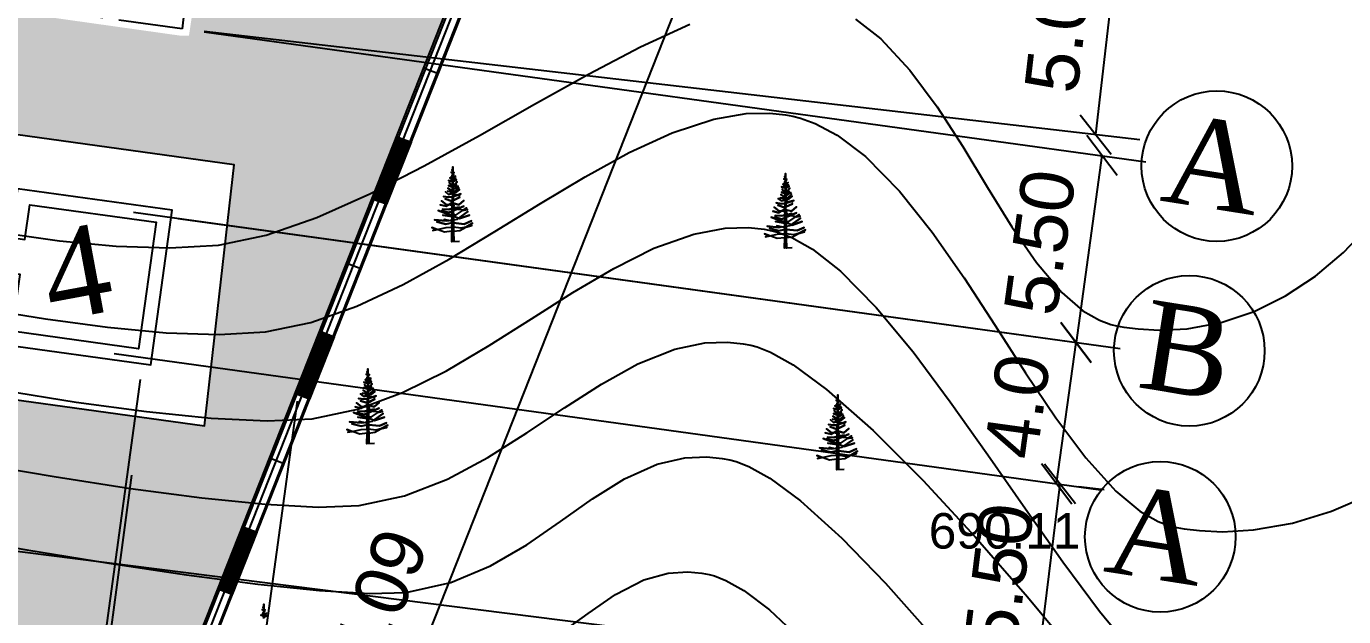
# Model space of a CAD drawing. Header units: feet. Extents: x 3381 to 683417, y 675186 to 4372291.
# Drawn here: x 682741.89 to 682778.99, y 4371951.89 to 4371968.52 of the extents above; entities that cross this region are included whole.
import ezdxf

# ---------------------------------------------------------------- set-up
doc = ezdxf.new("R2010")
doc.units = ezdxf.units.FT
doc.header["$MEASUREMENT"] = 0
doc.header["$PDMODE"] = 34
doc.header["$PDSIZE"] = 0.01
doc.linetypes.add('ACAD_ISO02W100', pattern=[15, 12, -3])
doc.linetypes.add('DUZ', pattern=[0])
doc.layers.get('0').update_dxf_attribs({"linetype": 'CONTINUOUS'})
doc.layers.get('Defpoints').update_dxf_attribs({"linetype": 'CONTINUOUS'})
for name, color, linetype in [('0_Point_Height', 2, 'CONTINUOUS'), ('Aqaclar', 3, 'CONTINUOUS'), ('Layer8', 7, 'CONTINUOUS')]:
    doc.layers.add(name, color=color, linetype=linetype)
doc.layers.add('ANA HORIZONTAL', color=24, linetype='CONTINUOUS', lineweight=30)
doc.layers.add('HORIZANTAL', color=24, linetype='CONTINUOUS', lineweight=13)
doc.styles.get("Standard").update_dxf_attribs({"font": 'arial.ttf', "height": 1.5})
doc.styles.add('style5', font='arialazlat.ttf', dxfattribs={"height": 400})
doc.dimstyles.new('ISO-25', dxfattribs={"dimtxt": 1.5, "dimasz": 1, "dimexe": 1.25, "dimexo": 0.625, "dimtad": 1, "dimtxsty": 'Standard', "dimblk": 'OBLIQUE', "dimcen": 2.5, "dimadec": 0, "dimazin": 0, "dimtfac": 1, "dimtmove": 0, "dimatfit": 3, "dimldrblk": 'OBLIQUE', "dimfxl": 1, "dimarcsym": 0})

# ---------------------------------------------------------------- blocks, each defined once
blk = doc.blocks.new('_Oblique')
at = {"color": 0, "linetype": 'ByBlock', "lineweight": -2}
blk.add_line((-0.5, -0.5), (0.5, 0.5), dxfattribs=at)
blk = doc.blocks.new('*D48')
at = {"color": 0, "lineweight": -2, "transparency": 16777216}
for p, q in [((682764.322, 4371993.59), (682770.297, 4371991.229)), ((682737.134, 4371910.689), (682769.134, 4371991.689)), ((682732.322, 4371912.59), (682738.297, 4371910.229))]:
    blk.add_line(p, q, dxfattribs=at)
at = {"layer": 'Defpoints', "color": 0, "lineweight": 30, "transparency": 16777216}
for p in [(682763.741, 4371993.819), (682769.134, 4371991.689), (682731.741, 4371912.819)]:
    blk.add_point(p, dxfattribs=at)
at = {"color": 0, "lineweight": -2, "transparency": 16777216}
for p, rotation in [((682769.134, 4371991.689), 68.44292071496228), ((682737.134, 4371910.689), 248.4429207149623)]:
    blk.add_blockref('_Oblique', p, dxfattribs=dict(at, rotation=rotation))
at = {"color": 0, "lineweight": 25, "transparency": 16777216, "insert": (682751.715, 4371951.749), "char_height": 1.5, "attachment_point": 5, "rotation": 68.4429}
blk.add_mtext('87,09', dxfattribs=at)
blk = doc.blocks.new('*D57')
at = {"color": 0, "lineweight": -2, "transparency": 16777216}
for p, q in [((682747.47, 4371973.355), (682773.827, 4371970.302)), ((682772.01, 4371965.478), (682772.585, 4371970.446)), ((682746.895, 4371968.387), (682773.251, 4371965.335))]:
    blk.add_line(p, q, dxfattribs=at)
at = {"layer": 'Defpoints', "color": 0, "lineweight": 30, "transparency": 16777216}
for p in [(682746.849, 4371973.426, 243.171), (682772.585, 4371970.446), (682746.274, 4371968.459, 243.171)]:
    blk.add_point(p, dxfattribs=at)
at = {"color": 0, "lineweight": -2, "transparency": 16777216}
for p, rotation in [((682772.585, 4371970.446), 83.39454021314612), ((682772.01, 4371965.478), 263.3945402131461)]:
    blk.add_blockref('_Oblique', p, dxfattribs=dict(at, rotation=rotation))
at = {"color": 0, "lineweight": 25, "transparency": 16777216, "insert": (682770.916, 4371968.122), "char_height": 1.5, "attachment_point": 5, "rotation": 83.3945}
blk.add_mtext('{\\fArial|b0|i0|c238|p34;5.0}', dxfattribs=at)
blk = doc.blocks.new('*D61')
at = {"color": 0, "lineweight": -2, "transparency": 16777216}
for p, q in [((682744.907, 4371963.285), (682772.696, 4371959.449)), ((682770.908, 4371955.64), (682771.457, 4371959.62)), ((682744.358, 4371959.305), (682772.146, 4371955.469))]:
    blk.add_line(p, q, dxfattribs=at)
at = {"layer": 'Defpoints', "color": 0, "lineweight": 30, "transparency": 16777216}
for p in [(682744.288, 4371963.37), (682743.739, 4371959.39), (682771.457, 4371959.62)]:
    blk.add_point(p, dxfattribs=at)
at = {"color": 0, "lineweight": -2, "transparency": 16777216}
for p, rotation in [((682771.457, 4371959.62), 82.14074680062394), ((682770.908, 4371955.64), 262.1407468006239)]:
    blk.add_blockref('_Oblique', p, dxfattribs=dict(at, rotation=rotation))
at = {"color": 0, "lineweight": 25, "transparency": 16777216, "insert": (682769.805, 4371957.82), "char_height": 1.5, "attachment_point": 5, "rotation": 82.1407}
blk.add_mtext('{\\fArial|b0|i0|c238|p34;4.0}', dxfattribs=at)
blk = doc.blocks.new('*D65')
at = {"color": 0, "lineweight": -2, "transparency": 16777216}
for p, q in [((682740.907, 4371956.406), (682737.165, 4371928.417)), ((682744.845, 4371955.88), (682741.102, 4371927.891)), ((682737.33, 4371929.656), (682741.268, 4371929.129))]:
    blk.add_line(p, q, dxfattribs=at)
at = {"layer": 'Defpoints', "color": 0, "lineweight": 30, "transparency": 16777216}
for p in [(682740.99, 4371957.026), (682744.928, 4371956.499), (682741.268, 4371929.129)]:
    blk.add_point(p, dxfattribs=at)
at = {"color": 0, "lineweight": -2, "transparency": 16777216}
for p, rotation in [((682737.33, 4371929.656), 172.3837789304627), ((682741.268, 4371929.129), 352.3837789304627)]:
    blk.add_blockref('_Oblique', p, dxfattribs=dict(at, rotation=rotation))
at = {"color": 0, "lineweight": 25, "transparency": 16777216, "insert": (682739.483, 4371930.771), "char_height": 1.5, "attachment_point": 5, "rotation": 352.3838}
blk.add_mtext('{\\fArial|b0|i0|c238|p34;4.0}', dxfattribs=at)
blk = doc.blocks.new('*D77')
at = {"color": 0, "lineweight": -2, "transparency": 16777216}
for p, q in [((682745.098, 4371958.572), (682740.871, 4371927.947)), ((682749.519, 4371957.962), (682745.292, 4371927.336)), ((682741.042, 4371929.185), (682745.463, 4371928.575))]:
    blk.add_line(p, q, dxfattribs=at)
at = {"layer": 'Defpoints', "color": 0, "lineweight": 30, "transparency": 16777216}
for p in [(682745.184, 4371959.191, 243.171), (682749.605, 4371958.581, 243.171), (682745.463, 4371928.575)]:
    blk.add_point(p, dxfattribs=at)
at = {"color": 0, "lineweight": -2, "transparency": 16777216}
for p, rotation in [((682741.042, 4371929.185), 172.1407467968113), ((682745.463, 4371928.575), 352.1407467968113)]:
    blk.add_blockref('_Oblique', p, dxfattribs=dict(at, rotation=rotation))
at = {"color": 0, "lineweight": 25, "transparency": 16777216, "insert": (682743.442, 4371930.258), "char_height": 1.5, "attachment_point": 5, "rotation": 352.1407}
blk.add_mtext('{\\fArial|b0|i0|c238|p34;4.50}', dxfattribs=at)
blk = doc.blocks.new('*D78')
at = {"color": 0, "lineweight": -2, "transparency": 16777216}
for p, q in [((682746.893, 4371968.373), (682773.422, 4371964.711)), ((682772.184, 4371964.882), (682771.457, 4371959.62)), ((682746.167, 4371963.111), (682772.696, 4371959.449))]:
    blk.add_line(p, q, dxfattribs=at)
at = {"layer": 'Defpoints', "color": 0, "lineweight": 30, "transparency": 16777216}
for p in [(682746.274, 4371968.459, 243.171), (682745.548, 4371963.196, 243.171), (682771.457, 4371959.62)]:
    blk.add_point(p, dxfattribs=at)
at = {"color": 0, "lineweight": -2, "transparency": 16777216}
for p, rotation in [((682772.184, 4371964.882), 82.14074680101669), ((682771.457, 4371959.62), 262.1407468010166)]:
    blk.add_blockref('_Oblique', p, dxfattribs=dict(at, rotation=rotation))
at = {"color": 0, "lineweight": 25, "transparency": 16777216, "insert": (682770.443, 4371962.441), "char_height": 1.5, "width": 3.86374, "attachment_point": 5, "rotation": 82.1407}
blk.add_mtext('{\\fArial|b0|i0|c238|p34;5.50}', dxfattribs=at)
blk = doc.blocks.new('*D79')
at = {"color": 0, "lineweight": -2, "transparency": 16777216}
for p, q in [((682737.657, 4371954.245), (682771.47, 4371949.967)), ((682737.28, 4371951.269), (682771.094, 4371946.991)), ((682770.23, 4371950.124), (682769.854, 4371947.148))]:
    blk.add_line(p, q, dxfattribs=at)
at = {"layer": 'Defpoints', "color": 0, "lineweight": 30, "transparency": 16777216}
for p in [(682737.037, 4371954.324, 688.5), (682736.66, 4371951.348, 688.5), (682769.854, 4371947.148)]:
    blk.add_point(p, dxfattribs=at)
at = {"color": 0, "lineweight": -2, "transparency": 16777216}
for p, rotation in [((682770.23, 4371950.124), 82.78944197932778), ((682769.854, 4371947.148), 262.7894419793278)]:
    blk.add_blockref('_Oblique', p, dxfattribs=dict(at, rotation=rotation))
at = {"color": 0, "lineweight": 25, "transparency": 16777216, "insert": (682768.662, 4371948.811), "char_height": 1.5, "attachment_point": 5, "rotation": 82.7894}
blk.add_mtext('{\\fArial|b0|i0|c238|p34;3.0}', dxfattribs=at)
blk = doc.blocks.new('*D80')
at = {"color": 0, "lineweight": -2, "transparency": 16777216}
for p, q in [((682770.329, 4371950.112), (682771.007, 4371955.628)), ((682771.528, 4371955.564), (682772.247, 4371955.476)), ((682770.851, 4371950.048), (682771.569, 4371949.96))]:
    blk.add_line(p, q, dxfattribs=at)
at = {"layer": 'Defpoints', "color": 0, "lineweight": 30, "transparency": 16777216}
for p in [(682770.908, 4371955.64, 243.171), (682771.007, 4371955.628), (682770.23, 4371950.124)]:
    blk.add_point(p, dxfattribs=at)
at = {"color": 0, "lineweight": -2, "transparency": 16777216}
for p, rotation in [((682771.007, 4371955.628), 82.99403314730169), ((682770.329, 4371950.112), 262.9940331473017)]:
    blk.add_blockref('_Oblique', p, dxfattribs=dict(at, rotation=rotation))
at = {"color": 0, "lineweight": 25, "transparency": 16777216, "insert": (682769.287, 4371953.04), "char_height": 1.5, "attachment_point": 5, "rotation": 82.994}
blk.add_mtext('{\\fArial|b0|i0|c238|p34;5.50}', dxfattribs=at)
blk = doc.blocks.new('*D32')
at = {"color": 0, "lineweight": -2, "transparency": 16777216}
blk.add_arc((682740.56, 4371935.687), 7.21, 68.4429, 172.4341, dxfattribs=at)
at = {"layer": 'Defpoints', "color": 0, "lineweight": 30, "transparency": 16777216}
for p in [(682763.481, 4371993.705), (682643.941, 4371948.521), (682738.925, 4371942.709), (682740.595, 4371935.683), (682731.623, 4371913.064)]:
    blk.add_point(p, dxfattribs=at)
at = {"color": 0, "lineweight": -2, "transparency": 16777216}
for p, rotation in [((682743.209, 4371942.393), 338.4429207151824), ((682733.413, 4371936.637), 262.434139284192)]:
    blk.add_blockref('_Oblique', p, dxfattribs=dict(at, rotation=rotation))
at = {"color": 0, "lineweight": 25, "transparency": 16777216, "insert": (682736.203, 4371943.103), "char_height": 1.5, "attachment_point": 5, "rotation": 30.4385}
blk.add_mtext('104°', dxfattribs=at)

msp = doc.modelspace()

# ---------------------------------------------------------------- hatches: boundary and pattern name
at = {"lineweight": 25}
h = msp.add_hatch(dxfattribs=at)
h.set_pattern_fill('GRASS', color=3)
h.set_pattern_definition([(90, (1845.1116, -2920.28305), (-0.707106781, 0.707106781), [0.1875, -1.226713563]), (45, (1845.1116, -2920.283), (-0.70710678119, 0.70710678119), [0.1875, -0.8125]), (135, (1845.1116, -2920.283), (-0.70710678119, -0.70710678119), [0.1875, -0.8125])])
edge = h.paths.add_edge_path(flags=16)
edge.add_arc((682658.082, 4371956.212), 3.56, 0, 360)
edge = h.paths.add_edge_path()
edge.add_line((682660.874, 4371958.42), (682665.412, 4371957.812))
edge.add_line((682665.412, 4371957.812), (682665.799, 4371960.701))
edge.add_line((682665.799, 4371960.701), (682658.472, 4371961.691))
edge.add_line((682658.472, 4371961.691), (682660.613, 4371977.547))
edge.add_line((682660.613, 4371977.547), (682668.986, 4371976.416))
edge.add_line((682668.986, 4371976.416), (682669.713, 4371981.799))
edge.add_line((682669.713, 4371981.799), (682665.061, 4371982.471))
edge.add_line((682665.061, 4371982.471), (682665.875, 4371988.112))
edge.add_line((682665.875, 4371988.112), (682673.997, 4371986.959))
edge.add_line((682673.997, 4371986.959), (682677.743, 4372014.074))
edge.add_line((682677.743, 4372014.074), (682677.836, 4372014.764))
edge.add_line((682677.836, 4372014.764), (682677.566, 4372014.27))
edge.add_line((682677.566, 4372014.27), (682640.028, 4371940.941))
edge.add_line((682640.028, 4371940.941), (682731.623, 4371913.064))
edge.add_line((682731.623, 4371913.064), (682763.481, 4371993.705))
edge.add_line((682763.481, 4371993.705), (682756.37, 4371996.426))
edge.add_line((682756.37, 4371996.426), (682754.616, 4371991.842))
edge.add_line((682754.616, 4371991.842), (682746.252, 4371994.776))
edge.add_arc((682905.681, 4371929.891), 172.127, 157.85455, 159.31778)
edge.add_line((682744.647, 4371990.683), (682758.012, 4371988.887))
edge.add_line((682758.012, 4371988.887), (682757.27, 4371983.639))
edge.add_line((682757.27, 4371983.639), (682743.941, 4371985.446))
edge.add_arc((682744.241, 4371982.305), 3.155, 95.4615, 167.5925)
edge.add_line((682741.16, 4371982.983), (682741.16, 4371982.028))
edge.add_line((682741.16, 4371982.028), (682742.827, 4371982.421))
edge.add_line((682742.827, 4371982.421), (682748.418, 4371981.442))
edge.add_line((682748.418, 4371981.442), (682746.468, 4371968.259))
edge.add_line((682746.468, 4371968.259), (682746.249, 4371968.259))
edge.add_line((682746.249, 4371968.259), (682741.16, 4371968.976))
edge.add_line((682741.16, 4371968.976), (682741.771, 4371974.344))
edge.add_line((682741.771, 4371974.344), (682746.874, 4371973.645))
edge.add_line((682746.874, 4371973.645), (682747.225, 4371976.207))
edge.add_line((682747.225, 4371976.207), (682742.045, 4371976.917))
edge.add_line((682742.045, 4371976.917), (682742.641, 4371982.005))
edge.add_line((682742.641, 4371982.005), (682741.06, 4371981.796))
edge.add_line((682741.06, 4371981.796), (682739.004, 4371965.83))
edge.add_line((682739.004, 4371965.83), (682747.74, 4371964.621))
edge.add_line((682747.74, 4371964.621), (682746.909, 4371957.265))
edge.add_line((682746.909, 4371957.265), (682738.126, 4371958.481))
edge.add_line((682738.126, 4371958.481), (682737.747, 4371955.83))
edge.add_line((682737.747, 4371955.83), (682731.62, 4371956.634))
edge.add_arc((682731.183, 4371946.643), 10, 87.4993, 110.7786)
edge.add_line((682727.636, 4371955.993), (682737.385, 4371954.567))
edge.add_line((682737.385, 4371954.567), (682736.758, 4371951.072))
edge.add_line((682736.758, 4371951.072), (682733.448, 4371951.598))
edge.add_line((682733.448, 4371951.598), (682733.841, 4371954.672))
edge.add_line((682733.841, 4371954.672), (682731.31, 4371955.007))
edge.add_line((682731.31, 4371955.007), (682730.905, 4371951.945))
edge.add_line((682730.905, 4371951.945), (682727.581, 4371952.385))
edge.add_line((682727.581, 4371952.385), (682727.933, 4371955.482))
edge.add_line((682727.933, 4371955.482), (682727.139, 4371955.789))
edge.add_arc((682731.353, 4371946.431), 10.263, 114.2395, 179.0096)
edge.add_line((682721.091, 4371946.608), (682720.741, 4371943.972))
edge.add_line((682720.741, 4371943.972), (682717.755, 4371944.299))
edge.add_line((682717.755, 4371944.299), (682716.874, 4371939.436))
edge.add_line((682716.874, 4371939.436), (682708.165, 4371940.649))
edge.add_line((682708.165, 4371940.649), (682708.852, 4371945.55))
edge.add_line((682708.852, 4371945.55), (682701.926, 4371946.469))
edge.add_line((682701.926, 4371946.469), (682702.361, 4371949.743))
edge.add_arc((682699.387, 4371950.138), 3, 352.4412, 442.1402)
edge.add_line((682699.797, 4371953.11), (682687.911, 4371954.75))
edge.add_line((682687.911, 4371954.75), (682686.64, 4371945.333))
edge.add_line((682686.64, 4371945.333), (682679.337, 4371946.312))
edge.add_line((682679.337, 4371946.312), (682680.591, 4371955.761))
edge.add_line((682680.591, 4371955.761), (682677.575, 4371956.183))
edge.add_line((682677.575, 4371956.183), (682676.314, 4371946.678))
edge.add_line((682676.314, 4371946.678), (682674.884, 4371946.953))
edge.add_line((682674.884, 4371946.953), (682664.163, 4371948.496))
edge.add_line((682664.163, 4371948.496), (682665.212, 4371956.326))
edge.add_line((682665.212, 4371956.326), (682661.592, 4371956.811))
edge.add_arc((682658.082, 4371956.212), 3.56, 9.688, 38.3434)
h = msp.add_hatch(dxfattribs=at)
h.set_pattern_fill('ANSI31', scale=0.3, angle=76.6288)
h.set_pattern_definition([(121.628787469, (4781731.945697, 2693455.50492), (-0.03192988339517, -0.01966551668202), [])])
h.paths.add_polyline_path([(682751.658, 4371963.647), (682752.353, 4371965.404), (682752.724, 4371965.261), (682752.034, 4371963.511)])
h = msp.add_hatch(dxfattribs=at)
h.set_pattern_fill('ANSI31', scale=0.3, angle=76.0049)
h.set_pattern_definition([(121.004872172, (4763209.21022, 2648915.082923), (-0.0321421312917, -0.01931666109934), [])])
h.paths.add_polyline_path([(682749.482, 4371958.168), (682750.184, 4371959.923), (682750.555, 4371959.775), (682749.865, 4371958.025)])
h = msp.add_hatch(dxfattribs=at)
h.set_pattern_fill('ANSI31', scale=0.3, angle=76.6288)
h.set_pattern_definition([(121.628787469, (4781727.60192, 2693444.515105), (-0.03192988339517, -0.01966551668202), [])])
h.paths.add_polyline_path([(682747.314, 4371952.657), (682748.009, 4371954.414), (682748.38, 4371954.271), (682747.69, 4371952.521)])

# ---------------------------------------------------------------- linework, layer by layer
at = {"color": 7, "lineweight": 25}
for p, q in [((682753.106, 4371967.347), (682753.469, 4371967.208)), ((682750.942, 4371961.84), (682751.305, 4371961.701)), ((682748.762, 4371956.357), (682749.125, 4371956.218))]:
    msp.add_line(p, q, dxfattribs=at)
for points in [[(682751.627, 4371998.67), (682764.001, 4371993.934), (682731.859, 4371912.574), (682639.454, 4371940.698), (682682.645, 4372025.07), (682742.284, 4372002.245)], [(682751.484, 4371998.296), (682763.481, 4371993.705), (682731.623, 4371913.064), (682640.028, 4371940.941), (682682.837, 4372024.568), (682742.141, 4372001.872)], [(682742.393, 4372001.805), (682742.568, 4372002.166), (682717.245, 4372011.848), (682678.351, 4372016.681), (682643.305, 4371948.218), (682740.854, 4371935.23), (682756.631, 4371975.146), (682756.272, 4371975.288), (682740.595, 4371935.683), (682643.941, 4371948.521), (682678.63, 4372016.248), (682717.144, 4372011.474), (682742.393, 4372001.805)], [(682751.658, 4371963.647), (682752.353, 4371965.404), (682752.724, 4371965.261), (682752.032, 4371963.512), (682751.658, 4371963.647)], [(682749.483, 4371958.167), (682750.184, 4371959.923), (682750.555, 4371959.776), (682749.864, 4371958.025), (682749.5, 4371958.16)], [(682747.314, 4371952.657), (682748.009, 4371954.414), (682748.38, 4371954.271), (682747.688, 4371952.522), (682747.314, 4371952.657)]]:
    msp.add_lwpolyline(points, dxfattribs=at)
at = {"color": 1, "lineweight": 25}
msp.add_lwpolyline([(682639.741, 4371940.819), (682682.741, 4372024.819), (682763.741, 4371993.819), (682731.741, 4371912.819)], close=True, dxfattribs=at)
at = {"color": 7, "linetype": 'ACAD_ISO02W100', "lineweight": 25, "ltscale": 0.15, "elevation": 243.171}
msp.add_lwpolyline([(682741.319, 4371969.135), (682741.894, 4371974.103), (682746.849, 4371973.426), (682746.274, 4371968.459), (682741.319, 4371969.135)], dxfattribs=at)
at = {"color": 7, "lineweight": 25, "elevation": 243.171}
msp.add_lwpolyline([(682738.081, 4371958.487), (682746.909, 4371957.265), (682747.74, 4371964.621), (682739.004, 4371965.83)], dxfattribs=at)
at = {"color": 7, "lineweight": 25, "elevation": 243.171, "flags": 128}
msp.add_lwpolyline([(682741.45, 4371962.576), (682741.846, 4371962.522), (682741.981, 4371963.497), (682745.542, 4371963.005), (682745.048, 4371959.439), (682741.487, 4371959.932), (682741.709, 4371961.531), (682741.313, 4371961.586), (682741.036, 4371959.59), (682745.395, 4371958.987), (682745.998, 4371963.345), (682741.64, 4371963.949), (682741.45, 4371962.576)], dxfattribs=at)
at = {"color": 7, "linetype": 'DUZ', "lineweight": 25}
for centre in [(682775.42, 4371964.587, 243.171), (682774.646, 4371959.384, 243.171), (682773.828, 4371954.143, 243.171)]:
    msp.add_circle(centre, 2.121, dxfattribs=at)
at = {"linetype": 'Continuous', "lineweight": 25}
msp.add_open_spline([(682691.713, 4372146.789), (682693.534, 4372143.319), (682699.84, 4372131.301), (682709.737, 4372113.319), (682723.732, 4372094.055), (682734.503, 4372073.857), (682745.466, 4372055.972), (682754.594, 4372038.568), (682768.009, 4372020.047), (682784.609, 4372005.758), (682796.144, 4371990.921), (682804.074, 4371980.439), (682815.392, 4371968.52), (682823.641, 4371957.828), (682828.085, 4371952.068)], degree=3, knots=[0, 0, 0, 0, 11.75951, 40.72321, 61.46233, 83.054979, 109.290717, 124.392744, 141.962718, 177.533008, 189.558821, 198.276488, 216.955448, 238.768866, 238.768866, 238.768866, 238.768866], dxfattribs=at)
at = {"layer": 'ANA HORIZONTAL', "color": 32, "lineweight": 25, "elevation": 690}
msp.add_lwpolyline([(682740.438, 4371956.218), (682742.671, 4371955.84), (682744.825, 4371955.507), (682746.831, 4371955.24), (682748.618, 4371955.058), (682750.119, 4371954.979), (682751.264, 4371955.022), (682752.543, 4371955.297), (682753.748, 4371955.769), (682754.891, 4371956.379), (682755.985, 4371957.069), (682757.045, 4371957.779), (682758.084, 4371958.448), (682759.116, 4371959.018), (682760.153, 4371959.43), (682760.996, 4371959.604), (682761.641, 4371959.626), (682762.078, 4371959.58), (682762.299, 4371959.538), (682762.474, 4371959.491), (682762.853, 4371959.341), (682763.484, 4371958.987), (682764.428, 4371958.297), (682765.737, 4371957.141), (682767.148, 4371955.73), (682768.612, 4371954.14), (682770.084, 4371952.448), (682771.516, 4371950.729)], dxfattribs=at)
at = {"layer": 'Aqaclar', "color": 3, "lineweight": 25}
for points in [[(682754.084, 4371962.465), (682753.872, 4371962.458), (682753.876, 4371962.752), (682753.668, 4371962.729), (682753.458, 4371962.804), (682753.308, 4371962.858), (682753.458, 4371962.804), (682753.333, 4371962.777), (682753.458, 4371962.804), (682753.712, 4371962.858), (682753.877, 4371962.865), (682753.876, 4371962.752), (682753.921, 4371962.757), (682753.925, 4371962.46), (682753.921, 4371962.757), (682754.097, 4371962.777), (682754.264, 4371962.871), (682754.432, 4371962.915), (682754.264, 4371962.871), (682754.457, 4371962.98), (682754.264, 4371962.871), (682754.123, 4371962.834), (682753.92, 4371962.864), (682753.921, 4371962.757), (682753.92, 4371962.864), (682753.902, 4371962.866), (682753.877, 4371962.865), (682753.879, 4371962.988), (682753.876, 4371962.988), (682753.706, 4371962.947), (682753.447, 4371963.02), (682753.706, 4371962.947), (682753.876, 4371962.988), (682753.879, 4371962.988), (682753.879, 4371963.034), (682753.87, 4371963.036), (682753.655, 4371963.085), (682753.785, 4371963.056), (682753.712, 4371963.044), (682753.384, 4371963.077), (682753.712, 4371963.044), (682753.785, 4371963.056), (682753.88, 4371963.07), (682753.879, 4371963.034), (682753.88, 4371963.07), (682753.917, 4371963.076), (682753.92, 4371962.864), (682753.918, 4371962.988), (682753.92, 4371962.988), (682754.224, 4371962.955), (682754.426, 4371963.044), (682754.224, 4371962.955), (682753.918, 4371962.988), (682753.917, 4371963.076), (682754.028, 4371963.093), (682754.325, 4371963.304), (682754.062, 4371963.118), (682754.085, 4371963.109), (682754.369, 4371963.206), (682754.085, 4371963.109), (682753.977, 4371963.15), (682753.916, 4371963.159), (682753.917, 4371963.076), (682753.916, 4371963.159), (682753.881, 4371963.165), (682753.88, 4371963.07), (682753.881, 4371963.165), (682753.617, 4371963.206), (682753.881, 4371963.165), (682753.881, 4371963.215), (682753.813, 4371963.215), (682753.491, 4371963.336), (682753.813, 4371963.215), (682753.881, 4371963.215), (682753.883, 4371963.317), (682753.794, 4371963.279), (682753.586, 4371963.328), (682753.794, 4371963.279), (682753.914, 4371963.33), (682753.915, 4371963.215), (682753.881, 4371963.215), (682753.915, 4371963.215), (682753.916, 4371963.159), (682753.915, 4371963.215), (682753.996, 4371963.215), (682754.195, 4371963.348), (682754.287, 4371963.409), (682754.195, 4371963.348), (682754.217, 4371963.344), (682754.312, 4371963.36), (682754.217, 4371963.344), (682754.059, 4371963.368), (682754.032, 4371963.381), (682753.914, 4371963.33), (682754.032, 4371963.381), (682754.211, 4371963.457), (682754.032, 4371963.381), (682753.971, 4371963.409), (682754.078, 4371963.433), (682753.971, 4371963.409), (682753.902, 4371963.441), (682753.912, 4371963.436), (682753.913, 4371963.396), (682753.971, 4371963.409), (682753.913, 4371963.396), (682753.914, 4371963.33), (682753.913, 4371963.396), (682753.884, 4371963.39), (682753.883, 4371963.317), (682753.884, 4371963.39), (682753.788, 4371963.368), (682753.611, 4371963.377), (682753.788, 4371963.368), (682753.884, 4371963.39), (682753.885, 4371963.481), (682753.939, 4371963.474), (682753.912, 4371963.478), (682753.912, 4371963.436), (682753.912, 4371963.478), (682753.885, 4371963.481), (682753.712, 4371963.506), (682753.579, 4371963.611), (682753.712, 4371963.506), (682753.776, 4371963.497), (682753.712, 4371963.457), (682753.541, 4371963.498), (682753.712, 4371963.457), (682753.776, 4371963.497), (682753.886, 4371963.565), (682753.885, 4371963.481), (682753.912, 4371963.478), (682753.911, 4371963.541), (682754.072, 4371963.498), (682754.211, 4371963.619), (682754.072, 4371963.498), (682753.911, 4371963.541), (682753.91, 4371963.622), (682754.097, 4371963.709), (682753.87, 4371963.603), (682753.687, 4371963.668), (682753.87, 4371963.603), (682753.886, 4371963.611), (682753.886, 4371963.565), (682753.888, 4371963.723), (682753.87, 4371963.717), (682753.781, 4371963.709), (682753.636, 4371963.733), (682753.781, 4371963.709), (682753.87, 4371963.717), (682753.888, 4371963.723), (682753.909, 4371963.73), (682753.91, 4371963.622), (682753.909, 4371963.73), (682754.129, 4371963.806), (682754.023, 4371963.769), (682754.097, 4371963.765), (682753.946, 4371963.773), (682753.832, 4371963.83), (682753.889, 4371963.802), (682753.888, 4371963.723), (682753.909, 4371963.73), (682753.908, 4371963.824), (682753.781, 4371963.789), (682753.693, 4371963.862), (682753.781, 4371963.789), (682753.889, 4371963.819), (682753.889, 4371963.802), (682753.889, 4371963.819), (682753.99, 4371963.846), (682754.091, 4371963.927), (682753.99, 4371963.846), (682753.908, 4371963.824), (682753.907, 4371963.865), (682753.939, 4371963.862), (682754.066, 4371963.976), (682753.939, 4371963.862), (682753.907, 4371963.865), (682753.89, 4371963.867), (682753.889, 4371963.819), (682753.89, 4371963.867), (682753.75, 4371963.879), (682753.89, 4371963.867), (682753.89, 4371963.882), (682753.763, 4371963.968), (682753.89, 4371963.882), (682753.891, 4371963.994), (682753.895, 4371963.992), (682753.781, 4371964.041), (682753.895, 4371963.992), (682754.003, 4371964.057), (682753.905, 4371963.998), (682753.907, 4371963.865), (682753.906, 4371963.932), (682754.047, 4371964.024), (682753.906, 4371963.932), (682753.905, 4371964.068), (682753.965, 4371964.081), (682754.022, 4371964.146), (682753.965, 4371964.081), (682753.905, 4371964.068), (682753.892, 4371964.066), (682753.891, 4371963.994), (682753.892, 4371964.066), (682753.851, 4371964.057), (682753.8, 4371964.122), (682753.851, 4371964.057), (682753.892, 4371964.066), (682753.893, 4371964.159), (682753.781, 4371964.186), (682753.914, 4371964.154), (682754.003, 4371964.203), (682753.914, 4371964.154), (682753.903, 4371964.157), (682753.905, 4371964.068), (682753.903, 4371964.157), (682753.903, 4371964.201), (682753.984, 4371964.243), (682753.903, 4371964.201), (682753.902, 4371964.273), (682753.933, 4371964.267), (682753.902, 4371964.273), (682753.851, 4371964.283), (682753.895, 4371964.275), (682753.893, 4371964.159), (682753.894, 4371964.203), (682753.851, 4371964.211), (682753.894, 4371964.203), (682753.894, 4371964.233), (682753.819, 4371964.259), (682753.894, 4371964.233), (682753.895, 4371964.275), (682753.895, 4371964.314), (682753.87, 4371964.324), (682753.902, 4371964.312), (682753.933, 4371964.3), (682753.958, 4371964.267), (682753.945, 4371964.284), (682753.977, 4371964.308), (682753.933, 4371964.275), (682753.945, 4371964.284), (682753.933, 4371964.3), (682753.902, 4371964.312), (682753.902, 4371964.273), (682753.902, 4371964.312), (682753.901, 4371964.374), (682753.939, 4371964.405), (682753.906, 4371964.378), (682753.927, 4371964.364), (682753.906, 4371964.378), (682753.896, 4371964.384), (682753.851, 4371964.413), (682753.896, 4371964.384), (682753.897, 4371964.444), (682753.87, 4371964.478), (682753.897, 4371964.444), (682753.898, 4371964.567), (682753.901, 4371964.381), (682753.901, 4371964.374), (682753.901, 4371964.381), (682753.896, 4371964.384), (682753.896, 4371964.37), (682753.901, 4371964.374), (682753.889, 4371964.364), (682753.896, 4371964.37), (682753.895, 4371964.314)], [(682763.457, 4371962.282), (682763.245, 4371962.274), (682763.249, 4371962.569), (682763.041, 4371962.545), (682762.832, 4371962.621), (682762.681, 4371962.675), (682762.832, 4371962.621), (682762.706, 4371962.594), (682762.832, 4371962.621), (682763.085, 4371962.675), (682763.25, 4371962.682), (682763.249, 4371962.569), (682763.294, 4371962.574), (682763.298, 4371962.276), (682763.294, 4371962.574), (682763.471, 4371962.594), (682763.637, 4371962.687), (682763.805, 4371962.731), (682763.637, 4371962.687), (682763.831, 4371962.796), (682763.637, 4371962.687), (682763.496, 4371962.65), (682763.293, 4371962.68), (682763.294, 4371962.574), (682763.293, 4371962.68), (682763.275, 4371962.683), (682763.25, 4371962.682), (682763.252, 4371962.804), (682763.25, 4371962.804), (682763.079, 4371962.764), (682762.82, 4371962.837), (682763.079, 4371962.764), (682763.25, 4371962.804), (682763.252, 4371962.804), (682763.252, 4371962.851), (682763.243, 4371962.853), (682763.028, 4371962.901), (682763.158, 4371962.872), (682763.085, 4371962.861), (682762.757, 4371962.893), (682763.085, 4371962.861), (682763.158, 4371962.872), (682763.253, 4371962.887), (682763.252, 4371962.851), (682763.253, 4371962.887), (682763.29, 4371962.893), (682763.293, 4371962.68), (682763.291, 4371962.805), (682763.294, 4371962.804), (682763.597, 4371962.772), (682763.799, 4371962.861), (682763.597, 4371962.772), (682763.291, 4371962.805), (682763.29, 4371962.893), (682763.401, 4371962.91), (682763.698, 4371963.12), (682763.436, 4371962.934), (682763.458, 4371962.926), (682763.742, 4371963.023), (682763.458, 4371962.926), (682763.351, 4371962.966), (682763.289, 4371962.976), (682763.29, 4371962.893), (682763.289, 4371962.976), (682763.254, 4371962.981), (682763.253, 4371962.887), (682763.254, 4371962.981), (682762.991, 4371963.023), (682763.254, 4371962.981), (682763.255, 4371963.031), (682763.186, 4371963.031), (682762.864, 4371963.153), (682763.186, 4371963.031), (682763.255, 4371963.031), (682763.256, 4371963.134), (682763.167, 4371963.096), (682762.959, 4371963.144), (682763.167, 4371963.096), (682763.287, 4371963.147), (682763.289, 4371963.031), (682763.255, 4371963.031), (682763.289, 4371963.031), (682763.289, 4371962.976), (682763.289, 4371963.031), (682763.37, 4371963.031), (682763.568, 4371963.164), (682763.66, 4371963.225), (682763.568, 4371963.164), (682763.591, 4371963.161), (682763.685, 4371963.177), (682763.591, 4371963.161), (682763.433, 4371963.185), (682763.405, 4371963.198), (682763.287, 4371963.147), (682763.405, 4371963.198), (682763.584, 4371963.274), (682763.405, 4371963.198), (682763.344, 4371963.226), (682763.452, 4371963.25), (682763.344, 4371963.226), (682763.275, 4371963.258), (682763.286, 4371963.253), (682763.286, 4371963.213), (682763.344, 4371963.226), (682763.286, 4371963.213), (682763.287, 4371963.147), (682763.286, 4371963.213), (682763.257, 4371963.206), (682763.256, 4371963.134), (682763.257, 4371963.206), (682763.161, 4371963.185), (682762.984, 4371963.193), (682763.161, 4371963.185), (682763.257, 4371963.206), (682763.258, 4371963.298), (682763.313, 4371963.29), (682763.285, 4371963.294), (682763.286, 4371963.253), (682763.285, 4371963.294), (682763.258, 4371963.298), (682763.085, 4371963.323), (682762.953, 4371963.428), (682763.085, 4371963.323), (682763.149, 4371963.313), (682763.085, 4371963.274), (682762.915, 4371963.314), (682763.085, 4371963.274), (682763.149, 4371963.313), (682763.259, 4371963.382), (682763.258, 4371963.298), (682763.285, 4371963.294), (682763.284, 4371963.358), (682763.445, 4371963.314), (682763.584, 4371963.436), (682763.445, 4371963.314), (682763.284, 4371963.358), (682763.283, 4371963.438), (682763.471, 4371963.525), (682763.243, 4371963.42), (682763.06, 4371963.485), (682763.243, 4371963.42), (682763.26, 4371963.427), (682763.259, 4371963.382), (682763.261, 4371963.539), (682763.243, 4371963.533), (682763.155, 4371963.525), (682763.009, 4371963.549), (682763.155, 4371963.525), (682763.243, 4371963.533), (682763.261, 4371963.539), (682763.282, 4371963.546), (682763.283, 4371963.438), (682763.282, 4371963.546), (682763.502, 4371963.622), (682763.396, 4371963.586), (682763.471, 4371963.582), (682763.319, 4371963.59), (682763.205, 4371963.646), (682763.262, 4371963.618), (682763.261, 4371963.539), (682763.282, 4371963.546), (682763.281, 4371963.64), (682763.155, 4371963.606), (682763.066, 4371963.679), (682763.155, 4371963.606), (682763.262, 4371963.635), (682763.262, 4371963.618), (682763.262, 4371963.635), (682763.363, 4371963.663), (682763.464, 4371963.744), (682763.363, 4371963.663), (682763.281, 4371963.64), (682763.28, 4371963.682), (682763.313, 4371963.679), (682763.439, 4371963.792), (682763.313, 4371963.679), (682763.28, 4371963.682), (682763.263, 4371963.683), (682763.262, 4371963.635), (682763.263, 4371963.683), (682763.123, 4371963.695), (682763.263, 4371963.683), (682763.263, 4371963.699), (682763.136, 4371963.784), (682763.263, 4371963.699), (682763.264, 4371963.81), (682763.268, 4371963.808), (682763.155, 4371963.857), (682763.268, 4371963.808), (682763.376, 4371963.873), (682763.279, 4371963.815), (682763.28, 4371963.682), (682763.28, 4371963.748), (682763.42, 4371963.841), (682763.28, 4371963.748), (682763.278, 4371963.885), (682763.338, 4371963.898), (682763.395, 4371963.962), (682763.338, 4371963.898), (682763.278, 4371963.885), (682763.265, 4371963.882), (682763.264, 4371963.81), (682763.265, 4371963.882), (682763.224, 4371963.873), (682763.174, 4371963.938), (682763.224, 4371963.873), (682763.265, 4371963.882), (682763.267, 4371963.976), (682763.155, 4371964.003), (682763.287, 4371963.97), (682763.376, 4371964.019), (682763.287, 4371963.97), (682763.277, 4371963.973), (682763.278, 4371963.885), (682763.277, 4371963.973), (682763.276, 4371964.017), (682763.357, 4371964.059), (682763.276, 4371964.017), (682763.275, 4371964.09), (682763.306, 4371964.084), (682763.275, 4371964.09), (682763.224, 4371964.1), (682763.268, 4371964.091), (682763.267, 4371963.976), (682763.267, 4371964.019), (682763.224, 4371964.027), (682763.267, 4371964.019), (682763.267, 4371964.049), (682763.193, 4371964.076), (682763.267, 4371964.049), (682763.268, 4371964.091), (682763.268, 4371964.131), (682763.243, 4371964.14), (682763.275, 4371964.128), (682763.306, 4371964.116), (682763.332, 4371964.084), (682763.318, 4371964.101), (682763.351, 4371964.124), (682763.306, 4371964.092), (682763.318, 4371964.101), (682763.306, 4371964.116), (682763.275, 4371964.128), (682763.275, 4371964.09), (682763.275, 4371964.128), (682763.274, 4371964.19), (682763.313, 4371964.221), (682763.279, 4371964.194), (682763.3, 4371964.181), (682763.279, 4371964.194), (682763.269, 4371964.201), (682763.224, 4371964.23), (682763.269, 4371964.201), (682763.27, 4371964.26), (682763.243, 4371964.294), (682763.27, 4371964.26), (682763.272, 4371964.383), (682763.274, 4371964.198), (682763.274, 4371964.19), (682763.274, 4371964.198), (682763.269, 4371964.201), (682763.269, 4371964.187), (682763.274, 4371964.19), (682763.262, 4371964.181), (682763.269, 4371964.187), (682763.268, 4371964.131)], [(682751.694, 4371956.775), (682751.483, 4371956.767), (682751.486, 4371957.062), (682751.278, 4371957.038), (682751.069, 4371957.114), (682750.918, 4371957.168), (682751.069, 4371957.114), (682750.944, 4371957.087), (682751.069, 4371957.114), (682751.323, 4371957.168), (682751.488, 4371957.175), (682751.486, 4371957.062), (682751.532, 4371957.067), (682751.535, 4371956.769), (682751.532, 4371957.067), (682751.708, 4371957.087), (682751.875, 4371957.181), (682752.043, 4371957.225), (682751.875, 4371957.181), (682752.068, 4371957.289), (682751.875, 4371957.181), (682751.733, 4371957.144), (682751.53, 4371957.173), (682751.532, 4371957.067), (682751.53, 4371957.173), (682751.512, 4371957.176), (682751.488, 4371957.175), (682751.489, 4371957.298), (682751.487, 4371957.297), (682751.316, 4371957.257), (682751.057, 4371957.33), (682751.316, 4371957.257), (682751.487, 4371957.297), (682751.489, 4371957.298), (682751.49, 4371957.344), (682751.481, 4371957.346), (682751.266, 4371957.395), (682751.395, 4371957.365), (682751.323, 4371957.354), (682750.994, 4371957.386), (682751.323, 4371957.354), (682751.395, 4371957.365), (682751.49, 4371957.38), (682751.49, 4371957.344), (682751.49, 4371957.38), (682751.528, 4371957.386), (682751.53, 4371957.173), (682751.529, 4371957.298), (682751.531, 4371957.297), (682751.834, 4371957.265), (682752.036, 4371957.354), (682751.834, 4371957.265), (682751.529, 4371957.298), (682751.528, 4371957.386), (682751.639, 4371957.403), (682751.935, 4371957.613), (682751.673, 4371957.427), (682751.695, 4371957.419), (682751.98, 4371957.516), (682751.695, 4371957.419), (682751.588, 4371957.459), (682751.527, 4371957.469), (682751.528, 4371957.386), (682751.527, 4371957.469), (682751.492, 4371957.475), (682751.49, 4371957.38), (682751.492, 4371957.475), (682751.228, 4371957.516), (682751.492, 4371957.475), (682751.492, 4371957.524), (682751.424, 4371957.524), (682751.102, 4371957.646), (682751.424, 4371957.524), (682751.492, 4371957.524), (682751.493, 4371957.627), (682751.405, 4371957.589), (682751.196, 4371957.638), (682751.405, 4371957.589), (682751.525, 4371957.64), (682751.526, 4371957.524), (682751.492, 4371957.524), (682751.526, 4371957.524), (682751.527, 4371957.469), (682751.526, 4371957.524), (682751.607, 4371957.524), (682751.806, 4371957.657), (682751.898, 4371957.719), (682751.806, 4371957.657), (682751.828, 4371957.654), (682751.923, 4371957.67), (682751.828, 4371957.654), (682751.67, 4371957.678), (682751.643, 4371957.691), (682751.525, 4371957.64), (682751.643, 4371957.691), (682751.822, 4371957.767), (682751.643, 4371957.691), (682751.582, 4371957.719), (682751.689, 4371957.743), (682751.582, 4371957.719), (682751.512, 4371957.751), (682751.523, 4371957.746), (682751.524, 4371957.706), (682751.582, 4371957.719), (682751.524, 4371957.706), (682751.525, 4371957.64), (682751.524, 4371957.706), (682751.494, 4371957.699), (682751.493, 4371957.627), (682751.494, 4371957.699), (682751.399, 4371957.678), (682751.222, 4371957.686), (682751.399, 4371957.678), (682751.494, 4371957.699), (682751.495, 4371957.791), (682751.55, 4371957.783), (682751.523, 4371957.787), (682751.523, 4371957.746), (682751.523, 4371957.787), (682751.495, 4371957.791), (682751.323, 4371957.816), (682751.19, 4371957.921), (682751.323, 4371957.816), (682751.387, 4371957.807), (682751.323, 4371957.767), (682751.152, 4371957.808), (682751.323, 4371957.767), (682751.387, 4371957.807), (682751.497, 4371957.875), (682751.495, 4371957.791), (682751.523, 4371957.787), (682751.522, 4371957.851), (682751.683, 4371957.808), (682751.822, 4371957.929), (682751.683, 4371957.808), (682751.522, 4371957.851), (682751.521, 4371957.931), (682751.708, 4371958.018), (682751.481, 4371957.913), (682751.297, 4371957.978), (682751.481, 4371957.913), (682751.497, 4371957.92), (682751.497, 4371957.875), (682751.499, 4371958.032), (682751.481, 4371958.026), (682751.392, 4371958.018), (682751.247, 4371958.042), (682751.392, 4371958.018), (682751.481, 4371958.026), (682751.499, 4371958.032), (682751.52, 4371958.04), (682751.521, 4371957.931), (682751.52, 4371958.04), (682751.74, 4371958.115), (682751.633, 4371958.079), (682751.708, 4371958.075), (682751.556, 4371958.083), (682751.443, 4371958.14), (682751.5, 4371958.111), (682751.499, 4371958.032), (682751.52, 4371958.04), (682751.518, 4371958.133), (682751.392, 4371958.099), (682751.304, 4371958.172), (682751.392, 4371958.099), (682751.5, 4371958.128), (682751.5, 4371958.111), (682751.5, 4371958.128), (682751.601, 4371958.156), (682751.702, 4371958.237), (682751.601, 4371958.156), (682751.518, 4371958.133), (682751.518, 4371958.175), (682751.55, 4371958.172), (682751.676, 4371958.285), (682751.55, 4371958.172), (682751.518, 4371958.175), (682751.5, 4371958.176), (682751.5, 4371958.128), (682751.5, 4371958.176), (682751.361, 4371958.188), (682751.5, 4371958.176), (682751.5, 4371958.192), (682751.373, 4371958.277), (682751.5, 4371958.192), (682751.502, 4371958.303), (682751.506, 4371958.302), (682751.392, 4371958.35), (682751.506, 4371958.302), (682751.613, 4371958.366), (682751.516, 4371958.308), (682751.518, 4371958.175), (682751.517, 4371958.241), (682751.657, 4371958.334), (682751.517, 4371958.241), (682751.515, 4371958.378), (682751.575, 4371958.391), (682751.632, 4371958.455), (682751.575, 4371958.391), (682751.515, 4371958.378), (682751.503, 4371958.375), (682751.502, 4371958.303), (682751.503, 4371958.375), (682751.462, 4371958.366), (682751.411, 4371958.431), (682751.462, 4371958.366), (682751.503, 4371958.375), (682751.504, 4371958.469), (682751.392, 4371958.496), (682751.525, 4371958.464), (682751.613, 4371958.512), (682751.525, 4371958.464), (682751.514, 4371958.466), (682751.515, 4371958.378), (682751.514, 4371958.466), (682751.514, 4371958.51), (682751.594, 4371958.553), (682751.514, 4371958.51), (682751.513, 4371958.583), (682751.544, 4371958.577), (682751.513, 4371958.583), (682751.462, 4371958.593), (682751.505, 4371958.584), (682751.504, 4371958.469), (682751.504, 4371958.512), (682751.462, 4371958.52), (682751.504, 4371958.512), (682751.505, 4371958.543), (682751.43, 4371958.569), (682751.505, 4371958.543), (682751.505, 4371958.584), (682751.506, 4371958.624), (682751.481, 4371958.634), (682751.512, 4371958.621), (682751.544, 4371958.609), (682751.569, 4371958.577), (682751.556, 4371958.594), (682751.588, 4371958.617), (682751.544, 4371958.585), (682751.556, 4371958.594), (682751.544, 4371958.609), (682751.512, 4371958.621), (682751.513, 4371958.583), (682751.512, 4371958.621), (682751.511, 4371958.684), (682751.55, 4371958.715), (682751.516, 4371958.688), (682751.537, 4371958.674), (682751.516, 4371958.688), (682751.507, 4371958.694), (682751.462, 4371958.723), (682751.507, 4371958.694), (682751.508, 4371958.753), (682751.481, 4371958.787), (682751.508, 4371958.753), (682751.509, 4371958.876), (682751.511, 4371958.691), (682751.511, 4371958.684), (682751.511, 4371958.691), (682751.507, 4371958.694), (682751.507, 4371958.68), (682751.511, 4371958.684), (682751.5, 4371958.674), (682751.507, 4371958.68), (682751.506, 4371958.624)], [(682764.927, 4371956.041), (682764.716, 4371956.033), (682764.719, 4371956.328), (682764.511, 4371956.304), (682764.302, 4371956.379), (682764.151, 4371956.434), (682764.302, 4371956.379), (682764.177, 4371956.353), (682764.302, 4371956.379), (682764.556, 4371956.434), (682764.721, 4371956.441), (682764.719, 4371956.328), (682764.765, 4371956.333), (682764.768, 4371956.035), (682764.765, 4371956.333), (682764.941, 4371956.353), (682765.108, 4371956.446), (682765.276, 4371956.49), (682765.108, 4371956.446), (682765.301, 4371956.555), (682765.108, 4371956.446), (682764.966, 4371956.409), (682764.763, 4371956.439), (682764.765, 4371956.333), (682764.763, 4371956.439), (682764.745, 4371956.442), (682764.721, 4371956.441), (682764.722, 4371956.563), (682764.72, 4371956.563), (682764.549, 4371956.523), (682764.29, 4371956.596), (682764.549, 4371956.523), (682764.72, 4371956.563), (682764.722, 4371956.563), (682764.723, 4371956.61), (682764.714, 4371956.612), (682764.499, 4371956.66), (682764.628, 4371956.631), (682764.556, 4371956.62), (682764.227, 4371956.652), (682764.556, 4371956.62), (682764.628, 4371956.631), (682764.723, 4371956.646), (682764.723, 4371956.61), (682764.723, 4371956.646), (682764.761, 4371956.651), (682764.763, 4371956.439), (682764.762, 4371956.564), (682764.764, 4371956.563), (682765.067, 4371956.531), (682765.269, 4371956.62), (682765.067, 4371956.531), (682764.762, 4371956.564), (682764.761, 4371956.651), (682764.871, 4371956.669), (682765.168, 4371956.879), (682764.906, 4371956.693), (682764.928, 4371956.685), (682765.213, 4371956.782), (682764.928, 4371956.685), (682764.821, 4371956.725), (682764.76, 4371956.735), (682764.761, 4371956.651), (682764.76, 4371956.735), (682764.724, 4371956.74), (682764.723, 4371956.646), (682764.724, 4371956.74), (682764.461, 4371956.782), (682764.724, 4371956.74), (682764.725, 4371956.79), (682764.657, 4371956.79), (682764.335, 4371956.911), (682764.657, 4371956.79), (682764.725, 4371956.79), (682764.726, 4371956.893), (682764.638, 4371956.855), (682764.429, 4371956.903), (682764.638, 4371956.855), (682764.757, 4371956.906), (682764.759, 4371956.79), (682764.725, 4371956.79), (682764.759, 4371956.79), (682764.76, 4371956.735), (682764.759, 4371956.79), (682764.84, 4371956.79), (682765.039, 4371956.923), (682765.13, 4371956.984), (682765.039, 4371956.923), (682765.061, 4371956.92), (682765.156, 4371956.936), (682765.061, 4371956.92), (682764.903, 4371956.944), (682764.876, 4371956.956), (682764.757, 4371956.906), (682764.876, 4371956.956), (682765.055, 4371957.033), (682764.876, 4371956.956), (682764.815, 4371956.985), (682764.922, 4371957.009), (682764.815, 4371956.985), (682764.745, 4371957.017), (682764.756, 4371957.012), (682764.757, 4371956.972), (682764.815, 4371956.985), (682764.757, 4371956.972), (682764.757, 4371956.906), (682764.757, 4371956.972), (682764.727, 4371956.965), (682764.726, 4371956.893), (682764.727, 4371956.965), (682764.631, 4371956.944), (682764.455, 4371956.952), (682764.631, 4371956.944), (682764.727, 4371956.965), (682764.728, 4371957.057), (682764.783, 4371957.049), (682764.756, 4371957.053), (682764.756, 4371957.012), (682764.756, 4371957.053), (682764.728, 4371957.057), (682764.556, 4371957.082), (682764.423, 4371957.187), (682764.556, 4371957.082), (682764.62, 4371957.072), (682764.556, 4371957.033), (682764.385, 4371957.073), (682764.556, 4371957.033), (682764.62, 4371957.072), (682764.729, 4371957.141), (682764.728, 4371957.057), (682764.756, 4371957.053), (682764.755, 4371957.117), (682764.916, 4371957.073), (682765.055, 4371957.195), (682764.916, 4371957.073), (682764.755, 4371957.117), (682764.754, 4371957.197), (682764.941, 4371957.284), (682764.714, 4371957.179), (682764.53, 4371957.243), (682764.714, 4371957.179), (682764.73, 4371957.186), (682764.729, 4371957.141), (682764.731, 4371957.298), (682764.714, 4371957.292), (682764.625, 4371957.284), (682764.48, 4371957.308), (682764.625, 4371957.284), (682764.714, 4371957.292), (682764.731, 4371957.298), (682764.752, 4371957.305), (682764.754, 4371957.197), (682764.752, 4371957.305), (682764.973, 4371957.381), (682764.866, 4371957.345), (682764.941, 4371957.341), (682764.789, 4371957.349), (682764.676, 4371957.405), (682764.733, 4371957.377), (682764.731, 4371957.298), (682764.752, 4371957.305), (682764.751, 4371957.399), (682764.625, 4371957.365), (682764.537, 4371957.438), (682764.625, 4371957.365), (682764.733, 4371957.394), (682764.733, 4371957.377), (682764.733, 4371957.394), (682764.834, 4371957.422), (682764.935, 4371957.503), (682764.834, 4371957.422), (682764.751, 4371957.399), (682764.751, 4371957.441), (682764.783, 4371957.438), (682764.909, 4371957.551), (682764.783, 4371957.438), (682764.751, 4371957.441), (682764.733, 4371957.442), (682764.733, 4371957.394), (682764.733, 4371957.442), (682764.594, 4371957.454), (682764.733, 4371957.442), (682764.733, 4371957.458), (682764.606, 4371957.543), (682764.733, 4371957.458), (682764.735, 4371957.569), (682764.739, 4371957.567), (682764.625, 4371957.616), (682764.739, 4371957.567), (682764.846, 4371957.632), (682764.749, 4371957.574), (682764.751, 4371957.441), (682764.75, 4371957.507), (682764.89, 4371957.6), (682764.75, 4371957.507), (682764.748, 4371957.644), (682764.808, 4371957.656), (682764.865, 4371957.721), (682764.808, 4371957.656), (682764.748, 4371957.644), (682764.736, 4371957.641), (682764.735, 4371957.569), (682764.736, 4371957.641), (682764.695, 4371957.632), (682764.644, 4371957.697), (682764.695, 4371957.632), (682764.736, 4371957.641), (682764.737, 4371957.734), (682764.625, 4371957.762), (682764.758, 4371957.729), (682764.846, 4371957.778), (682764.758, 4371957.729), (682764.747, 4371957.732), (682764.748, 4371957.644), (682764.747, 4371957.732), (682764.747, 4371957.776), (682764.827, 4371957.818), (682764.747, 4371957.776), (682764.746, 4371957.849), (682764.777, 4371957.843), (682764.746, 4371957.849), (682764.695, 4371957.859), (682764.738, 4371957.85), (682764.737, 4371957.734), (682764.737, 4371957.778), (682764.695, 4371957.786), (682764.737, 4371957.778), (682764.738, 4371957.808), (682764.663, 4371957.835), (682764.738, 4371957.808), (682764.738, 4371957.85), (682764.739, 4371957.89), (682764.714, 4371957.899), (682764.745, 4371957.887), (682764.777, 4371957.875), (682764.802, 4371957.843), (682764.789, 4371957.86), (682764.821, 4371957.883), (682764.777, 4371957.851), (682764.789, 4371957.86), (682764.777, 4371957.875), (682764.745, 4371957.887), (682764.746, 4371957.849), (682764.745, 4371957.887), (682764.744, 4371957.949), (682764.783, 4371957.98), (682764.749, 4371957.953), (682764.77, 4371957.94), (682764.749, 4371957.953), (682764.74, 4371957.96), (682764.695, 4371957.989), (682764.74, 4371957.96), (682764.74, 4371958.019), (682764.714, 4371958.053), (682764.74, 4371958.019), (682764.742, 4371958.142), (682764.744, 4371957.957), (682764.744, 4371957.949), (682764.744, 4371957.957), (682764.74, 4371957.96), (682764.74, 4371957.946), (682764.744, 4371957.949), (682764.733, 4371957.94), (682764.74, 4371957.946), (682764.739, 4371957.89)], [(682748.57, 4371951.883), (682748.571, 4371951.913), (682748.496, 4371951.939), (682748.571, 4371951.913), (682748.571, 4371951.955), (682748.572, 4371951.994), (682748.546, 4371952.004), (682748.578, 4371951.992), (682748.61, 4371951.98), (682748.635, 4371951.947), (682748.622, 4371951.964), (682748.654, 4371951.988), (682748.61, 4371951.956), (682748.622, 4371951.964), (682748.61, 4371951.98), (682748.578, 4371951.992), (682748.578, 4371951.954), (682748.578, 4371951.992), (682748.577, 4371952.054), (682748.616, 4371952.085), (682748.582, 4371952.058), (682748.603, 4371952.045), (682748.582, 4371952.058), (682748.572, 4371952.064), (682748.527, 4371952.093), (682748.572, 4371952.064), (682748.573, 4371952.124), (682748.546, 4371952.158), (682748.573, 4371952.124), (682748.575, 4371952.247), (682748.577, 4371952.061), (682748.577, 4371952.054), (682748.577, 4371952.061), (682748.572, 4371952.064), (682748.572, 4371952.05), (682748.577, 4371952.054), (682748.565, 4371952.045), (682748.572, 4371952.05), (682748.572, 4371951.994)], [(682748.579, 4371951.881), (682748.66, 4371951.923), (682748.579, 4371951.881), (682748.578, 4371951.954), (682748.61, 4371951.947), (682748.578, 4371951.954), (682748.527, 4371951.964), (682748.571, 4371951.955), (682748.57, 4371951.839)]]:
    msp.add_lwpolyline(points, dxfattribs=at)
at = {"layer": 'HORIZANTAL', "color": 32, "linetype": 'Continuous', "lineweight": 25}
for points, elevation in [([(682765.242, 4371968.724), (682765.953, 4371968.171), (682766.776, 4371967.29), (682767.542, 4371966.257), (682768.266, 4371965.135), (682768.964, 4371963.988), (682769.651, 4371962.878), (682770.343, 4371961.87), (682771.054, 4371961.026), (682771.648, 4371960.512), (682772.113, 4371960.242), (682772.434, 4371960.125), (682772.598, 4371960.086), (682772.8, 4371960.05), (682773.202, 4371959.998), (682773.801, 4371959.966), (682774.586, 4371960.005), (682775.545, 4371960.181), (682776.47, 4371960.492), (682777.357, 4371960.929), (682778.199, 4371961.484), (682778.989, 4371962.15), (682779.721, 4371962.92)], 691.5), ([(682741.174, 4371962.716), (682742.824, 4371962.48), (682744.422, 4371962.327), (682745.927, 4371962.28), (682747.298, 4371962.36), (682748.639, 4371962.638), (682750.068, 4371963.136), (682751.562, 4371963.805), (682753.097, 4371964.593), (682754.65, 4371965.452), (682756.198, 4371966.331), (682757.718, 4371967.179), (682759.185, 4371967.948), (682760.578, 4371968.587)], 691.5), ([(682740.617, 4371960.578), (682742.424, 4371960.281), (682744.176, 4371960.046), (682745.826, 4371959.894), (682747.323, 4371959.843), (682748.62, 4371959.914), (682749.905, 4371960.178), (682751.199, 4371960.638), (682752.499, 4371961.249), (682753.797, 4371961.965), (682755.088, 4371962.741), (682756.367, 4371963.531), (682757.629, 4371964.288), (682758.868, 4371964.968), (682760.078, 4371965.524), (682761.254, 4371965.911), (682762.166, 4371966.069), (682762.832, 4371966.082), (682763.267, 4371966.036), (682763.481, 4371965.995), (682763.693, 4371965.941), (682764.112, 4371965.789), (682764.726, 4371965.462), (682765.521, 4371964.858), (682766.479, 4371963.884), (682767.404, 4371962.723), (682768.301, 4371961.441), (682769.177, 4371960.1), (682770.036, 4371958.765), (682770.885, 4371957.499), (682771.73, 4371956.367), (682772.575, 4371955.431), (682773.257, 4371954.867), (682773.773, 4371954.574), (682774.119, 4371954.447), (682774.294, 4371954.406), (682774.504, 4371954.37), (682774.93, 4371954.317), (682775.578, 4371954.287), (682776.454, 4371954.336), (682777.556, 4371954.531), (682778.652, 4371954.864), (682779.724, 4371955.323)], 691), ([(682741.212, 4371958.279), (682743.294, 4371957.941), (682745.275, 4371957.67), (682747.089, 4371957.486), (682748.667, 4371957.412), (682749.942, 4371957.468), (682751.229, 4371957.738), (682752.487, 4371958.206), (682753.72, 4371958.821), (682754.929, 4371959.53), (682756.116, 4371960.282), (682757.283, 4371961.024), (682758.432, 4371961.704), (682759.566, 4371962.271), (682760.685, 4371962.671), (682761.572, 4371962.837), (682762.232, 4371962.854), (682762.671, 4371962.808), (682762.89, 4371962.767), (682763.076, 4371962.718), (682763.453, 4371962.573), (682764.03, 4371962.246), (682764.818, 4371961.626), (682765.83, 4371960.599), (682766.864, 4371959.352), (682767.914, 4371957.95), (682768.971, 4371956.455), (682770.029, 4371954.93), (682771.08, 4371953.44), (682772.118, 4371952.048), (682773.135, 4371950.817)], 690.5), ([(682739.532, 4371954.181), (682741.898, 4371953.775), (682744.211, 4371953.399), (682746.402, 4371953.072), (682748.404, 4371952.81), (682750.148, 4371952.629), (682751.564, 4371952.545), (682752.586, 4371952.577), (682753.843, 4371952.853), (682754.965, 4371953.322), (682755.983, 4371953.917), (682756.93, 4371954.57), (682757.838, 4371955.211), (682758.737, 4371955.774), (682759.661, 4371956.19), (682760.439, 4371956.371), (682761.055, 4371956.396), (682761.486, 4371956.352), (682761.708, 4371956.309), (682761.879, 4371956.264), (682762.243, 4371956.122), (682762.835, 4371955.793), (682763.697, 4371955.159), (682764.863, 4371954.109), (682766.093, 4371952.838), (682767.347, 4371951.422)], 689.5), ([(682756.91, 4371951.396), (682757.711, 4371951.98), (682758.486, 4371952.518), (682759.283, 4371952.932), (682759.965, 4371953.122), (682760.517, 4371953.157), (682760.911, 4371953.12), (682761.117, 4371953.081), (682761.27, 4371953.04), (682761.591, 4371952.916), (682762.1, 4371952.63), (682762.825, 4371952.085), (682763.783, 4371951.187)], 689)]:
    msp.add_lwpolyline(points, dxfattribs=dict(at, elevation=elevation))

# ---------------------------------------------------------------- texts
at = {"layer": '0_Point_Height', "color": 0, "lineweight": 25}
msp.add_text('690.11', height=1, dxfattribs=at).set_placement((682767.307, 4371953.811, 690.108))
at = {"layer": 'Layer8', "color": 0, "lineweight": 25, "char_height": 2.5, "width": 81.30669, "attachment_point": 7, "style": 'style5'}
for s, insert, rotation in [('{\\fTimes New Roman|b0|i0|c238|p18;A}', (682773.786, 4371963.62, 237.171), 351.0579), ('{\\fTimes New Roman|b0|i0|c238|p18;4}', (682742.595, 4371960.193, -1375), 10.5557), ('{\\fTimes New Roman|b0|i0|c238|p18;B}', (682773.135, 4371958.354, 237.171), 351.0579), ('{\\fTimes New Roman|b0|i0|c238|p18;A}', (682772.193, 4371953.177, 237.171), 351.0579)]:
    msp.add_mtext(s, dxfattribs=dict(at, insert=insert, rotation=rotation))

# ---------------------------------------------------------------- dimensions: what is measured, and where the dimension line sits
at = {"color": 3, "lineweight": 25}
dim = msp.add_angular_dim_2l(base=(682738.925, 4371942.709), line1=((682740.595, 4371935.683), (682643.941, 4371948.521)), line2=((682763.481, 4371993.705), (682731.623, 4371913.064)), dimstyle='ISO-25', dxfattribs=at)
dim.commit()
dim.dimension.update_dxf_attribs({"geometry": '*D32', "text_midpoint": (682736.203, 4371943.103)})
at = {"color": 7, "lineweight": 25}
dim = msp.add_aligned_dim(p1=(682731.741, 4371912.819), p2=(682763.741, 4371993.819), distance=-5.799, dimstyle='ISO-25', dxfattribs=at)
dim.commit()
dim.dimension.update_dxf_attribs({"geometry": '*D48', "text_midpoint": (682751.715, 4371951.749)})
dim = msp.add_aligned_dim(p1=(682746.274, 4371968.459, 243.171), p2=(682746.849, 4371973.426, 243.171), distance=-25.908, text='{\\fArial|b0|i0|c238|p34;5.0}', dimstyle='ISO-25', dxfattribs=at)
dim.commit()
dim.dimension.update_dxf_attribs({"geometry": '*D57', "text_midpoint": (682770.916, 4371968.122)})
for base, p1, p2, angle, text, picture, middle in [((682771.457, 4371959.62), (682746.274, 4371968.459, 243.171), (682745.548, 4371963.196, 243.171), 262.1407, '{\\fArial|b0|i0|c238|p34;5.50}', '*D78', (682771.821, 4371962.251)), ((682771.457, 4371959.62, 243.171), (682743.739, 4371959.39, 243.171), (682744.288, 4371963.37, 243.171), 82.1407, '{\\fArial|b0|i0|c238|p34;4.0}', '*D61', (682771.183, 4371957.63, 243.171)), ((682745.463, 4371928.575), (682745.184, 4371959.191, 243.171), (682749.605, 4371958.581, 243.171), 352.1407, '{\\fArial|b0|i0|c238|p34;4.50}', '*D77', (682743.252, 4371928.88)), ((682741.268, 4371929.129), (682740.99, 4371957.026), (682744.928, 4371956.499), 352.3838, '{\\fArial|b0|i0|c238|p34;4.0}', '*D65', (682739.299, 4371929.393)), ((682771.007, 4371955.628), (682770.23, 4371950.124), (682770.908, 4371955.64, 243.171), 82.994, '{\\fArial|b0|i0|c238|p34;5.50}', '*D80', (682770.668, 4371952.87)), ((682769.854, 4371947.148), (682737.037, 4371954.324, 688.5), (682736.66, 4371951.348, 688.5), 262.7894, '{\\fArial|b0|i0|c238|p34;3.0}', '*D79', (682770.042, 4371948.636))]:
    dim = msp.add_linear_dim(base=base, p1=p1, p2=p2, angle=angle, text=text, dimstyle='ISO-25', dxfattribs=at)
    dim.commit()
    dim.dimension.update_dxf_attribs({"geometry": picture, "text_midpoint": middle, "dimtype": 161})

doc.saveas('drawing.dxf')
